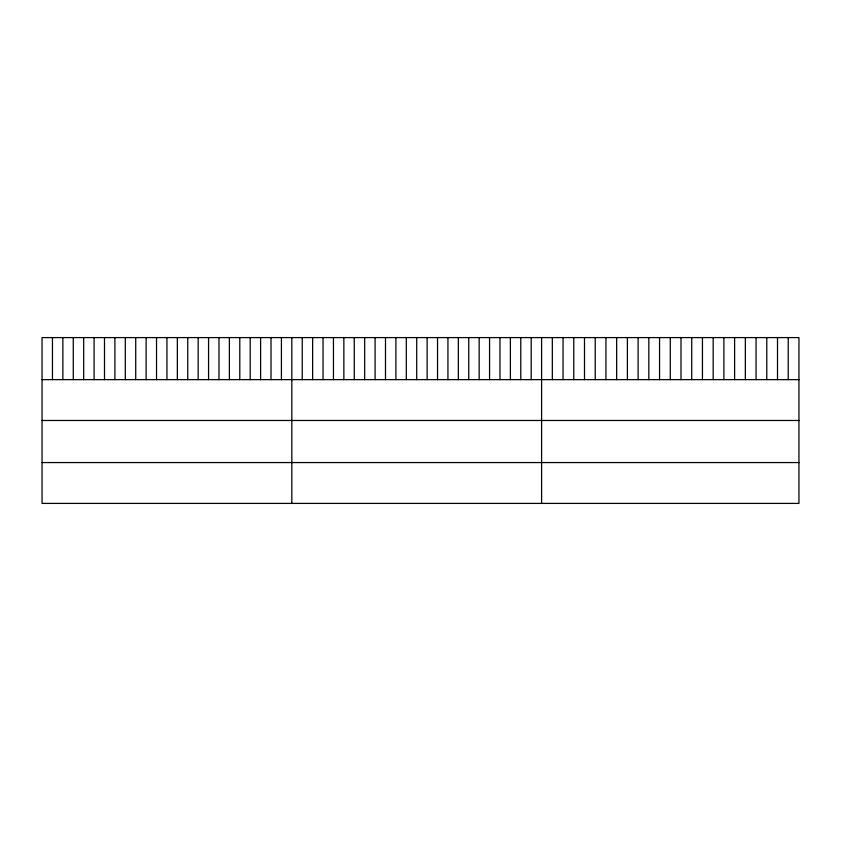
<?xml version="1.0" encoding="UTF-8"?>
<svg xmlns="http://www.w3.org/2000/svg" width="841" height="841" viewBox="0 0 841 841"><rect width="100%" height="100%" fill="white"/><g stroke="black" fill="none" stroke-linecap="round" stroke-linejoin="round"><path stroke-width="1.26" d="M798.95 379.638L798.95 503.402L42.05 503.402L42.05 337.598L798.95 337.598L798.95 379.638L42.05 379.638M42.05 420.479L798.95 420.479M42.05 462.561L798.95 462.561M788.227 337.598L788.227 379.638M777.505 337.598L777.505 379.638M766.782 337.598L766.782 379.638M756.059 337.598L756.059 379.638M745.336 337.598L745.336 379.638M734.613 337.598L734.613 379.638M723.891 337.598L723.891 379.638M713.168 337.598L713.168 379.638M702.445 337.598L702.445 379.638M691.722 337.598L691.722 379.638M681 337.598L681 379.638M670.277 337.598L670.277 379.638M659.554 337.598L659.554 379.638M648.832 337.598L648.832 379.638M638.109 337.598L638.109 379.638M627.386 337.598L627.386 379.638M616.663 337.598L616.663 379.638M605.941 337.598L605.941 379.638M595.218 337.598L595.218 379.638M584.495 337.598L584.495 379.638M573.772 337.598L573.772 379.638M563.05 337.598L563.05 379.638M552.327 337.598L552.327 379.638M541.604 337.598L541.604 503.402M531.197 337.598L531.197 379.638M520.789 337.598L520.789 379.638M510.382 337.598L510.382 379.638M499.975 337.598L499.975 379.638M489.567 337.598L489.567 379.638M479.16 337.598L479.16 379.638M468.752 337.598L468.752 379.638M458.345 337.598L458.345 379.638M447.938 337.598L447.938 379.638M437.53 337.598L437.53 379.638M427.123 337.598L427.123 379.638M416.715 337.598L416.715 379.638M406.308 337.598L406.308 379.638M395.901 337.598L395.901 379.638M385.493 337.598L385.493 379.638M375.086 337.598L375.086 379.638M364.679 337.598L364.679 379.638M354.271 337.598L354.271 379.638M343.864 337.598L343.864 379.638M333.457 337.598L333.457 379.638M323.049 337.598L323.049 379.638M312.642 337.598L312.642 379.638M302.234 337.598L302.234 379.638M291.827 337.598L291.827 503.402M281.42 337.598L281.42 379.638M271.012 337.598L271.012 379.638M260.605 337.598L260.605 379.638M250.197 337.598L250.197 379.638M239.79 337.598L239.79 379.638M229.383 337.598L229.383 379.638M218.975 337.598L218.975 379.638M208.568 337.598L208.568 379.638M198.161 337.598L198.161 379.638M187.753 337.598L187.753 379.638M177.346 337.598L177.346 379.638M166.939 337.598L166.939 379.638M156.531 337.598L156.531 379.638M146.124 337.598L146.124 379.638M135.716 337.598L135.716 379.638M125.309 337.598L125.309 379.638M114.902 337.598L114.902 379.638M104.494 337.598L104.494 379.638M94.087 337.598L94.087 379.638M83.679 337.598L83.679 379.638M73.272 337.598L73.272 379.638M62.865 337.598L62.865 379.638M52.457 337.598L52.457 379.638"/></g></svg>
